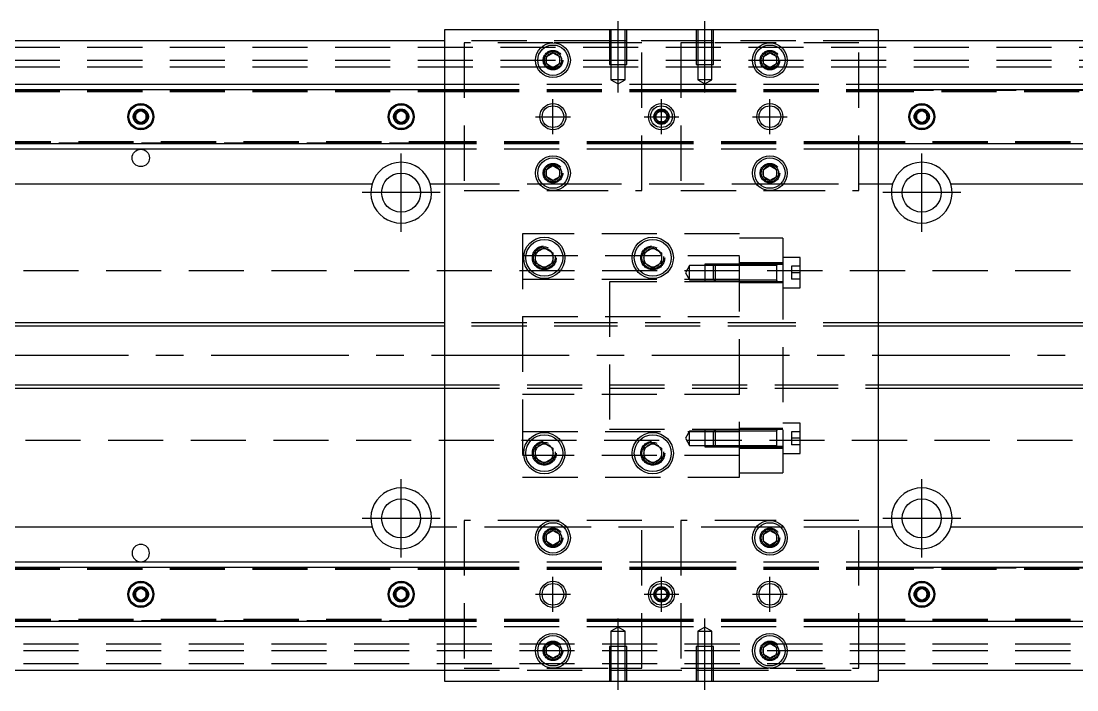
# Model space of a CAD drawing. Header units: millimetres. Extents: x -11 to 962, y -252 to 77.
# Drawn here: x 232.4 to 475.8, y -77 to 77 of the extents above; entities that cross this region are included whole.
import ezdxf

# ---------------------------------------------------------------- set-up
doc = ezdxf.new("R2010")
doc.units = ezdxf.units.MM
doc.linetypes.add('CENTER', pattern=[50.8, 31.75, -6.35, 6.35, -6.35])
doc.linetypes.add('DASHED', pattern=[19.05, 12.7, -6.35])
doc.layers.add('CENTER', color=1, linetype='CENTER')

msp = doc.modelspace()

# ---------------------------------------------------------------- linework, layer by layer
at = {"color": 7, "linetype": 'Continuous', "lineweight": -3}
for p, q in [((430, 75), (330, 75)), ((330, 75), (330, -75)), ((430, -75), (430, 75)), ((330, 72.5), (0, 72.5)), ((760, 72.5), (430, 72.5)), ((353.5, 68.866026), (355, 69.73205)), ((353.5, 67.133974), (353.5, 68.866026)), ((355, 69.73205), (356.5, 68.866026)), ((356.5, 68.866026), (356.5, 67.133974)), ((403.5, 68.866026), (405, 69.73205)), ((403.5, 67.133974), (403.5, 68.866026)), ((405, 69.73205), (406.5, 68.866026)), ((406.5, 68.866026), (406.5, 67.133974)), ((355, 66.26795), (353.5, 67.133974)), ((356.5, 67.133974), (355, 66.26795)), ((405, 66.26795), (403.5, 67.133974)), ((406.5, 67.133974), (405, 66.26795)), ((0, 62.5), (330, 62.5)), ((0, 61.247728), (330, 61.247728)), ((430, 62.5), (760, 62.5)), ((430, 61.247728), (760, 61.247728)), ((258.75, 55.721688), (260, 56.443376)), ((260, 56.443376), (261.25, 55.721688)), ((318.75, 55.721688), (320, 56.443376)), ((320, 56.443376), (321.25, 55.721688)), ((438.75, 55.721688), (440, 56.443376)), ((440, 56.443376), (441.25, 55.721688)), ((258.75, 54.278312), (258.75, 55.721688)), ((260, 53.556624), (258.75, 54.278312)), ((261.25, 54.278312), (260, 53.556624)), ((261.25, 55.721688), (261.25, 54.278312)), ((318.75, 54.278312), (318.75, 55.721688)), ((320, 53.556624), (318.75, 54.278312)), ((321.25, 54.278312), (320, 53.556624)), ((321.25, 55.721688), (321.25, 54.278312)), ((438.75, 54.278312), (438.75, 55.721688)), ((440, 53.556624), (438.75, 54.278312)), ((441.25, 54.278312), (440, 53.556624)), ((441.25, 55.721688), (441.25, 54.278312)), ((330, 48.752272), (0, 48.752272)), ((760, 48.752272), (430, 48.752272)), ((330, 47.5), (0, 47.5)), ((760, 47.5), (430, 47.5)), ((353.5, 42.866026), (355, 43.73205)), ((353.5, 41.133974), (353.5, 42.866026)), ((355, 43.73205), (356.5, 42.866026)), ((356.5, 42.866026), (356.5, 41.133974)), ((403.5, 42.866026), (405, 43.73205)), ((403.5, 41.133974), (403.5, 42.866026)), ((405, 43.73205), (406.5, 42.866026)), ((406.5, 42.866026), (406.5, 41.133974)), ((206.708204, 39.5), (313.291796, 39.5)), ((326.708204, 39.5), (330, 39.5)), ((355, 40.26795), (353.5, 41.133974)), ((356.5, 41.133974), (355, 40.26795)), ((405, 40.26795), (403.5, 41.133974)), ((406.5, 41.133974), (405, 40.26795)), ((430, 39.5), (433.291796, 39.5)), ((446.708204, 39.5), (553.291796, 39.5)), ((351, 23.6547), (353, 24.809402)), ((353, 24.809402), (355, 23.6547)), ((376, 23.6547), (378, 24.809402)), ((378, 24.809402), (380, 23.6547)), ((351, 21.3453), (351, 23.6547)), ((355, 23.6547), (355, 21.3453)), ((376, 21.3453), (376, 23.6547)), ((380, 23.6547), (380, 21.3453)), ((353, 20.190598), (351, 21.3453)), ((355, 21.3453), (353, 20.190598)), ((378, 20.190598), (376, 21.3453)), ((380, 21.3453), (378, 20.190598)), ((330, 7.5), (40.5, 7.5)), ((710, 7.5), (430, 7.5)), ((40.5, -7.5), (330, -7.5)), ((430, -7.5), (710, -7.5)), ((351, -21.3453), (353, -20.190598)), ((351, -23.6547), (351, -21.3453)), ((353, -20.190598), (355, -21.3453)), ((355, -21.3453), (355, -23.6547)), ((376, -21.3453), (378, -20.190598)), ((376, -23.6547), (376, -21.3453)), ((378, -20.190598), (380, -21.3453)), ((380, -21.3453), (380, -23.6547)), ((353, -24.809402), (351, -23.6547)), ((355, -23.6547), (353, -24.809402)), ((378, -24.809402), (376, -23.6547)), ((380, -23.6547), (378, -24.809402)), ((313.291796, -39.5), (206.708204, -39.5)), ((330, -39.5), (326.708204, -39.5)), ((353.5, -41.133974), (355, -40.26795)), ((353.5, -42.866026), (353.5, -41.133974)), ((355, -40.26795), (356.5, -41.133974)), ((356.5, -41.133974), (356.5, -42.866026)), ((403.5, -41.133974), (405, -40.26795)), ((403.5, -42.866026), (403.5, -41.133974)), ((405, -40.26795), (406.5, -41.133974)), ((406.5, -41.133974), (406.5, -42.866026)), ((433.291796, -39.5), (430, -39.5)), ((553.291796, -39.5), (446.708204, -39.5)), ((355, -43.73205), (353.5, -42.866026)), ((356.5, -42.866026), (355, -43.73205)), ((405, -43.73205), (403.5, -42.866026)), ((406.5, -42.866026), (405, -43.73205)), ((0, -47.5), (330, -47.5)), ((430, -47.5), (760, -47.5)), ((0, -48.752272), (330, -48.752272)), ((430, -48.752272), (760, -48.752272)), ((258.75, -54.278312), (260, -53.556624)), ((258.75, -55.721688), (258.75, -54.278312)), ((260, -56.443376), (258.75, -55.721688)), ((260, -53.556624), (261.25, -54.278312)), ((261.25, -55.721688), (260, -56.443376)), ((261.25, -54.278312), (261.25, -55.721688)), ((318.75, -54.278312), (320, -53.556624)), ((318.75, -55.721688), (318.75, -54.278312)), ((320, -56.443376), (318.75, -55.721688)), ((320, -53.556624), (321.25, -54.278312)), ((321.25, -55.721688), (320, -56.443376)), ((321.25, -54.278312), (321.25, -55.721688)), ((438.75, -54.278312), (440, -53.556624)), ((438.75, -55.721688), (438.75, -54.278312)), ((440, -56.443376), (438.75, -55.721688)), ((440, -53.556624), (441.25, -54.278312)), ((441.25, -55.721688), (440, -56.443376)), ((441.25, -54.278312), (441.25, -55.721688)), ((330, -61.247728), (0, -61.247728)), ((330, -62.5), (0, -62.5)), ((760, -61.247728), (430, -61.247728)), ((760, -62.5), (430, -62.5)), ((353.5, -67.133974), (355, -66.26795)), ((353.5, -68.866026), (353.5, -67.133974)), ((355, -66.26795), (356.5, -67.133974)), ((356.5, -67.133974), (356.5, -68.866026)), ((403.5, -67.133974), (405, -66.26795)), ((403.5, -68.866026), (403.5, -67.133974)), ((405, -66.26795), (406.5, -67.133974)), ((406.5, -67.133974), (406.5, -68.866026)), ((355, -69.73205), (353.5, -68.866026)), ((356.5, -68.866026), (355, -69.73205)), ((405, -69.73205), (403.5, -68.866026)), ((406.5, -68.866026), (405, -69.73205)), ((0, -72.5), (330, -72.5)), ((430, -72.5), (760, -72.5)), ((330, -75), (430, -75))]:
    msp.add_line(p, q, dxfattribs=at)
at = {"color": 3, "linetype": 'DASHED', "lineweight": -3}
for p, q in [((368.000006, 75), (368.000006, 67)), ((368.35, 75), (368.35, 67)), ((371.65, 67), (371.65, 75)), ((371.999994, 67), (371.999994, 75)), ((388.000006, 75), (388.000006, 67)), ((388.35, 75), (388.35, 67)), ((391.65, 67), (391.65, 75)), ((391.999994, 67), (391.999994, 75)), ((0, 71), (760, 71)), ((368.000006, 72.5), (330, 72.5)), ((334.5, 72), (334.5, 38)), ((355, 72), (334.5, 72)), ((368.000006, 72), (355, 72)), ((371.999994, 72.5), (368.000006, 72.5)), ((371.999994, 72), (368.000006, 72)), ((388.000006, 72.5), (371.999994, 72.5)), ((375.5, 72), (371.999994, 72)), ((375.5, 38), (375.5, 72)), ((384.5, 72), (384.5, 38)), ((388.000006, 72), (384.5, 72)), ((391.999994, 72.5), (388.000006, 72.5)), ((391.999994, 72), (388.000006, 72)), ((430, 72.5), (391.999994, 72.5)), ((405, 72), (391.999994, 72)), ((425.5, 72), (405, 72)), ((425.5, 38), (425.5, 72)), ((356.973226, 68.326156), (357, 68)), ((406.973226, 68.326156), (407, 68)), ((0, 68), (760, 68)), ((0, 66.5), (760, 66.5)), ((368.000006, 67), (371.999994, 67)), ((368.35, 67), (368.35, 63.5)), ((371.65, 63.5), (371.65, 67)), ((388.000006, 67), (391.999994, 67)), ((388.35, 67), (388.35, 63.5)), ((391.65, 63.5), (391.65, 67)), ((371.65, 63.5), (368.35, 63.5)), ((368.35, 63.5), (370, 62.547372)), ((370, 62.547372), (371.65, 63.5)), ((391.65, 63.5), (388.35, 63.5)), ((388.35, 63.5), (390, 62.547372)), ((390, 62.547372), (391.65, 63.5)), ((0, 61.1147), (330, 61.1147)), ((0, 61.1), (334.5, 61.1)), ((330, 62.5), (334.5, 62.5)), ((330, 61.247728), (334.5, 61.247728)), ((330, 61.1147), (334.5, 61.1147)), ((334.5, 62.5), (375.5, 62.5)), ((334.5, 61.247728), (375.5, 61.247728)), ((334.5, 61.1147), (375.5, 61.1147)), ((334.5, 61.1), (375.5, 61.1)), ((375.5, 62.5), (384.5, 62.5)), ((375.5, 61.247728), (384.5, 61.247728)), ((375.5, 61.1147), (384.5, 61.1147)), ((375.5, 61.1), (384.5, 61.1)), ((384.5, 62.5), (425.5, 62.5)), ((384.5, 61.247728), (425.5, 61.247728)), ((384.5, 61.1147), (425.5, 61.1147)), ((384.5, 61.1), (425.5, 61.1)), ((425.5, 62.5), (430, 62.5)), ((425.5, 61.247728), (430, 61.247728)), ((425.5, 61.1147), (430, 61.1147)), ((425.5, 61.1), (760, 61.1)), ((430, 61.1147), (760, 61.1147)), ((0, 60.8), (334.5, 60.8)), ((334.5, 60.8), (375.5, 60.8)), ((375.5, 60.8), (384.5, 60.8)), ((384.5, 60.8), (425.5, 60.8)), ((425.5, 60.8), (760, 60.8)), ((258.5, 55), (258.52041, 55.24661)), ((318.5, 55), (318.52041, 55.24661)), ((441.477374, 55.25955), (441.5, 55)), ((334.5, 49.2), (0, 49.2)), ((334.5, 48.9), (0, 48.9)), ((330, 48.8853), (0, 48.8853)), ((334.5, 48.8853), (330, 48.8853)), ((334.5, 48.752272), (330, 48.752272)), ((375.5, 49.2), (334.5, 49.2)), ((375.5, 48.9), (334.5, 48.9)), ((375.5, 48.8853), (334.5, 48.8853)), ((375.5, 48.752272), (334.5, 48.752272)), ((384.5, 49.2), (375.5, 49.2)), ((384.5, 48.9), (375.5, 48.9)), ((384.5, 48.8853), (375.5, 48.8853)), ((384.5, 48.752272), (375.5, 48.752272)), ((425.5, 49.2), (384.5, 49.2)), ((425.5, 48.9), (384.5, 48.9)), ((425.5, 48.8853), (384.5, 48.8853)), ((425.5, 48.752272), (384.5, 48.752272)), ((760, 49.2), (425.5, 49.2)), ((760, 48.9), (425.5, 48.9)), ((430, 48.8853), (425.5, 48.8853)), ((430, 48.752272), (425.5, 48.752272)), ((760, 48.8853), (430, 48.8853)), ((334.5, 47.5), (330, 47.5)), ((375.5, 47.5), (334.5, 47.5)), ((384.5, 47.5), (375.5, 47.5)), ((425.5, 47.5), (384.5, 47.5)), ((430, 47.5), (425.5, 47.5)), ((356.973226, 42.326156), (357, 42)), ((403, 42), (403.030168, 42.346066)), ((330, 39.5), (351.877502, 39.5)), ((351.877502, 39.5), (352.55051, 39.5)), ((352.55051, 39.5), (357.44949, 39.5)), ((357.44949, 39.5), (358.122498, 39.5)), ((358.122498, 39.5), (401.877502, 39.5)), ((401.877502, 39.5), (402.55051, 39.5)), ((402.55051, 39.5), (407.44949, 39.5)), ((407.44949, 39.5), (408.122498, 39.5)), ((408.122498, 39.5), (425.5, 39.5)), ((425.5, 39.5), (430, 39.5)), ((334.5, 38), (355, 38)), ((355, 38), (375.5, 38)), ((384.5, 38), (405, 38)), ((405, 38), (425.5, 38)), ((348, 28), (348, -28)), ((398, 28), (348, 28)), ((398, -28), (398, 28)), ((408, 27), (398, 27)), ((408, 27), (408, 20.976176)), ((348, 23), (398, 23)), ((355.483582, 22.786038), (355.5, 22.5)), ((380.483582, 22.786038), (380.5, 22.5)), ((412, 22.552558), (408, 22.552558)), ((412, 15.552558), (412, 22.552558)), ((760, 19.5), (61.969694, 19.5)), ((386.5, 20.702558), (385.547372, 19.052558)), ((386.5, 17.402558), (386.5, 20.702558)), ((390, 20.702558), (386.5, 20.702558)), ((390, 21.052554), (390, 17.052564)), ((392.35, 21.052554), (390, 21.052554)), ((392, 20.702558), (390, 20.702558)), ((392.35, 21.052558), (392, 20.702558)), ((392, 17.402558), (392, 20.702558)), ((398, 20.702558), (392, 20.702558)), ((398, 20.702558), (392, 20.702558)), ((392.35, 21.052558), (392.35, 17.052558)), ((398, 21.052554), (392.35, 21.052554)), ((408, 21.302558), (398, 21.302558)), ((406.605, 21.052558), (398, 21.052556)), ((408, 20.976176), (398, 20.976176)), ((406.6, 20.702558), (398, 20.702558)), ((408, 21.052558), (406.595, 21.052558)), ((406.6, 17.052554), (406.6, 21.052564)), ((406.6, 17.052554), (406.6, 21.052564)), ((406.6, 20.702558), (406.6, 21.052564)), ((406.6, 20.836098), (406.6, 21.052558)), ((406.6, 21.052558), (406.6, 20.835892)), ((406.6, 17.26902), (406.6, 20.836098)), ((406.6, 17.402558), (406.6, 20.702558)), ((408, 20.976176), (408, -20.976176)), ((410, 20.552558), (410, 19.052558)), ((412, 20.552558), (410, 20.552558)), ((398, 17.5), (348, 17.5)), ((385.547372, 19.052558), (386.5, 17.402558)), ((386.5, 17.402558), (390, 17.402558)), ((390, 17.402558), (392, 17.402558)), ((390, 17.052564), (392.35, 17.052564)), ((392, 17.402558), (398, 17.402558)), ((392, 17.402558), (392.35, 17.052558)), ((392, 17.402558), (398, 17.402558)), ((392.35, 17.052564), (398, 17.052564)), ((398, 17.402558), (406.6, 17.402558)), ((398, 17.052562), (406.605, 17.052558)), ((406.595, 17.052558), (408, 17.052558)), ((406.6, 17.052554), (406.6, 17.402558)), ((406.6, 17.269268), (406.6, 17.052558)), ((406.6, 17.052558), (406.6, 17.26902)), ((412, 19.052558), (410, 19.052558)), ((410, 19.052558), (410, 17.552558)), ((412, 17.552558), (410, 17.552558)), ((368, 17), (368, -17)), ((398, 17), (368, 17)), ((398, 16.802558), (408, 16.802558)), ((408, 15.552558), (412, 15.552558)), ((368, 7.5), (330, 7.5)), ((348, 9), (398, 9)), ((408, 7.5), (368, 7.5)), ((430, 7.5), (408, 7.5)), ((368, 6.75), (330, 6.75)), ((408, 6.75), (368, 6.75)), ((430, 6.75), (408, 6.75)), ((330, -6.75), (368, -6.75)), ((368, -6.75), (408, -6.75)), ((408, -6.75), (430, -6.75)), ((330, -7.5), (368, -7.5)), ((398, -9), (348, -9)), ((368, -7.5), (408, -7.5)), ((408, -7.5), (430, -7.5)), ((368, -17), (398, -17)), ((408, -16.802558), (398, -16.802558)), ((412, -15.552558), (408, -15.552558)), ((412, -22.552558), (412, -15.552558)), ((348, -17.5), (398, -17.5)), ((386.5, -17.402558), (385.547372, -19.052558)), ((385.547372, -19.052558), (386.5, -20.702558)), ((386.5, -20.702558), (386.5, -17.402558)), ((390, -17.402558), (386.5, -17.402558)), ((390, -17.052564), (390, -21.052554)), ((392.35, -17.052564), (390, -17.052564)), ((392, -17.402558), (390, -17.402558)), ((392.35, -17.052558), (392, -17.402558)), ((392, -20.702558), (392, -17.402558)), ((398, -17.402558), (392, -17.402558)), ((398, -17.402558), (392, -17.402558)), ((392.35, -17.052558), (392.35, -21.052558)), ((398, -17.052564), (392.35, -17.052564)), ((406.605, -17.052558), (398, -17.052562)), ((406.6, -17.402558), (398, -17.402558)), ((408, -17.052558), (406.595, -17.052558)), ((406.6, -21.052564), (406.6, -17.052554)), ((406.6, -17.402558), (406.6, -17.052554)), ((406.6, -17.26902), (406.6, -17.052558)), ((406.6, -17.052558), (406.6, -17.269226)), ((406.6, -20.836098), (406.6, -17.26902)), ((406.6, -20.702558), (406.6, -17.402558)), ((410, -17.552558), (410, -19.052558)), ((412, -17.552558), (410, -17.552558)), ((412, -19.052558), (410, -19.052558)), ((410, -19.052558), (410, -20.552558)), ((61.969694, -19.5), (760, -19.5)), ((386.5, -20.702558), (390, -20.702558)), ((390, -20.702558), (392, -20.702558)), ((390, -21.052554), (392.35, -21.052554)), ((392, -20.702558), (398, -20.702558)), ((392, -20.702558), (392.35, -21.052558)), ((392, -20.702558), (398, -20.702558)), ((392.35, -21.052554), (398, -21.052554)), ((398, -20.702558), (406.6, -20.702558)), ((408, -20.976176), (398, -20.976176)), ((408, -20.976176), (398, -20.976176)), ((398, -21.052556), (406.605, -21.052558)), ((398, -21.302558), (408, -21.302558)), ((406.595, -21.052558), (408, -21.052558)), ((406.6, -21.052564), (406.6, -20.702558)), ((406.6, -20.83585), (406.6, -21.052558)), ((406.6, -21.052558), (406.6, -20.836098)), ((408, -20.976176), (408, -27)), ((412, -20.552558), (410, -20.552558)), ((398, -23), (348, -23)), ((355.483582, -22.213962), (355.5, -22.5)), ((380.483582, -22.213962), (380.5, -22.5)), ((408, -22.552558), (412, -22.552558)), ((348, -28), (398, -28)), ((398, -27), (408, -27)), ((334.5, -38), (334.5, -72)), ((355, -38), (334.5, -38)), ((375.5, -38), (355, -38)), ((375.5, -72), (375.5, -38)), ((405, -38), (384.5, -38)), ((384.5, -38), (384.5, -72)), ((425.5, -38), (405, -38)), ((425.5, -72), (425.5, -38)), ((351.877502, -39.5), (330, -39.5)), ((352.55051, -39.5), (351.877502, -39.5)), ((357.44949, -39.5), (352.55051, -39.5)), ((358.122498, -39.5), (357.44949, -39.5)), ((401.877502, -39.5), (358.122498, -39.5)), ((402.55051, -39.5), (401.877502, -39.5)), ((407.44949, -39.5), (402.55051, -39.5)), ((408.122498, -39.5), (407.44949, -39.5)), ((425.5, -39.5), (408.122498, -39.5)), ((430, -39.5), (425.5, -39.5)), ((356.973226, -41.673844), (357, -42)), ((406.973226, -41.673844), (407, -42)), ((330, -47.5), (334.5, -47.5)), ((334.5, -47.5), (375.5, -47.5)), ((375.5, -47.5), (384.5, -47.5)), ((384.5, -47.5), (425.5, -47.5)), ((425.5, -47.5), (430, -47.5)), ((0, -48.8853), (330, -48.8853)), ((0, -48.9), (334.5, -48.9)), ((0, -49.2), (334.5, -49.2)), ((330, -48.752272), (334.5, -48.752272)), ((330, -48.8853), (334.5, -48.8853)), ((334.5, -48.752272), (375.5, -48.752272)), ((334.5, -48.8853), (375.5, -48.8853)), ((334.5, -48.9), (375.5, -48.9)), ((334.5, -49.2), (375.5, -49.2)), ((375.5, -48.752272), (384.5, -48.752272)), ((375.5, -48.8853), (384.5, -48.8853)), ((375.5, -48.9), (384.5, -48.9)), ((375.5, -49.2), (384.5, -49.2)), ((384.5, -48.752272), (425.5, -48.752272)), ((384.5, -48.8853), (425.5, -48.8853)), ((384.5, -48.9), (425.5, -48.9)), ((384.5, -49.2), (425.5, -49.2)), ((425.5, -48.752272), (430, -48.752272)), ((425.5, -48.8853), (430, -48.8853)), ((425.5, -48.9), (760, -48.9)), ((425.5, -49.2), (760, -49.2)), ((430, -48.8853), (760, -48.8853)), ((258.5, -55), (258.52041, -54.75339)), ((318.5, -55), (318.52041, -54.75339)), ((441.477374, -54.74045), (441.5, -55)), ((334.5, -60.8), (0, -60.8)), ((375.5, -60.8), (334.5, -60.8)), ((384.5, -60.8), (375.5, -60.8)), ((425.5, -60.8), (384.5, -60.8)), ((760, -60.8), (425.5, -60.8)), ((334.5, -61.1), (0, -61.1)), ((330, -61.1147), (0, -61.1147)), ((334.5, -61.1147), (330, -61.1147)), ((334.5, -61.247728), (330, -61.247728)), ((334.5, -62.5), (330, -62.5)), ((375.5, -61.1), (334.5, -61.1)), ((375.5, -61.1147), (334.5, -61.1147)), ((375.5, -61.247728), (334.5, -61.247728)), ((375.5, -62.5), (334.5, -62.5)), ((370, -62.547372), (368.35, -63.5)), ((371.65, -63.5), (370, -62.547372)), ((384.5, -61.1), (375.5, -61.1)), ((384.5, -61.1147), (375.5, -61.1147)), ((384.5, -61.247728), (375.5, -61.247728)), ((384.5, -62.5), (375.5, -62.5)), ((425.5, -61.1), (384.5, -61.1)), ((425.5, -61.1147), (384.5, -61.1147)), ((425.5, -61.247728), (384.5, -61.247728)), ((425.5, -62.5), (384.5, -62.5)), ((390, -62.547372), (388.35, -63.5)), ((391.65, -63.5), (390, -62.547372)), ((760, -61.1), (425.5, -61.1)), ((430, -61.1147), (425.5, -61.1147)), ((430, -61.247728), (425.5, -61.247728)), ((430, -62.5), (425.5, -62.5)), ((760, -61.1147), (430, -61.1147)), ((368.35, -63.5), (370, -63.5)), ((368.35, -63.5), (368.35, -67)), ((370, -63.5), (371.65, -63.5)), ((371.65, -67), (371.65, -63.5)), ((388.35, -63.5), (390, -63.5)), ((388.35, -63.5), (388.35, -67)), ((390, -63.5), (391.65, -63.5)), ((391.65, -67), (391.65, -63.5)), ((760, -66.5), (0, -66.5)), ((760, -68), (0, -68)), ((356.973226, -67.673844), (357, -68)), ((371.999994, -67), (368.000006, -67)), ((368.000006, -67), (368.000006, -75)), ((368.35, -67), (368.35, -75)), ((371.65, -75), (371.65, -67)), ((371.999994, -75), (371.999994, -67)), ((391.999994, -67), (388.000006, -67)), ((388.000006, -67), (388.000006, -75)), ((388.35, -67), (388.35, -75)), ((391.65, -75), (391.65, -67)), ((391.999994, -75), (391.999994, -67)), ((406.973226, -67.673844), (407, -68)), ((760, -71), (0, -71)), ((330, -72.5), (368.000006, -72.5)), ((334.5, -72), (355, -72)), ((355, -72), (368.000006, -72)), ((368.000006, -72), (371.999994, -72)), ((368.000006, -72.5), (371.999994, -72.5)), ((371.999994, -72), (375.5, -72)), ((371.999994, -72.5), (388.000006, -72.5)), ((384.5, -72), (388.000006, -72)), ((388.000006, -72), (391.999994, -72)), ((388.000006, -72.5), (391.999994, -72.5)), ((391.999994, -72), (405, -72)), ((391.999994, -72.5), (430, -72.5)), ((405, -72), (425.5, -72))]:
    msp.add_line(p, q, dxfattribs=at)
at = {"color": 3, "linetype": 'Continuous', "lineweight": -2}
for p, q in [((330, 6.75), (40.5, 6.75)), ((710, 6.75), (430, 6.75)), ((40.5, -6.75), (330, -6.75)), ((430, -6.75), (710, -6.75))]:
    msp.add_line(p, q, dxfattribs=at)
at = {"color": 7, "linetype": 'Continuous', "lineweight": -3}
for centre, radius in [((355, 68), 4), ((355, 68), 3.5), ((405, 68), 4), ((405, 68), 3.5), ((260, 55), 3), ((260, 55), 2.75), ((320, 55), 3), ((320, 55), 2.75), ((355, 55), 2.5), ((380, 55), 3), ((380, 55), 2.5), ((405, 55), 2.5), ((440, 55), 3), ((440, 55), 2.75), ((260, 45.5), 2), ((355, 42), 4), ((355, 42), 3.5), ((405, 42), 4), ((405, 42), 3.5), ((320, 37.5), 4.5), ((440, 37.5), 4.5), ((353, 22.5), 4.75), ((378, 22.5), 4.75), ((353, 22.5), 4.25), ((378, 22.5), 4.25), ((353, -22.5), 4.75), ((353, -22.5), 4.25), ((378, -22.5), 4.75), ((378, -22.5), 4.25), ((320, -37.5), 4.5), ((440, -37.5), 4.5), ((355, -42), 4), ((355, -42), 3.5), ((405, -42), 4), ((405, -42), 3.5), ((260, -55), 3), ((260, -55), 2.75), ((320, -55), 3), ((320, -55), 2.75), ((355, -55), 2.5), ((380, -55), 3), ((380, -55), 2.5), ((405, -55), 2.5), ((440, -55), 3), ((440, -55), 2.75), ((355, -68), 4), ((355, -68), 3.5), ((405, -68), 4), ((405, -68), 3.5)]:
    msp.add_circle(centre, radius, dxfattribs=at)
at = {"color": 3, "linetype": 'DASHED', "lineweight": -3}
for centre, radius in [((355, 68), 2.25), ((355, 68), 2), ((405, 68), 2.25), ((405, 68), 2), ((260, 55), 1.75), ((260, 55), 1.5), ((320, 55), 1.75), ((320, 55), 1.5), ((380, 55), 1.75), ((380, 55), 1.5), ((380, 55), 1.25), ((440, 55), 1.75), ((440, 55), 1.5), ((355, 42), 2.25), ((355, 42), 2), ((405, 42), 2.25), ((405, 42), 2), ((353, 22.5), 2.75), ((353, 22.5), 2.5), ((378, 22.5), 2.75), ((378, 22.5), 2.5), ((353, -22.5), 2.75), ((353, -22.5), 2.5), ((378, -22.5), 2.75), ((378, -22.5), 2.5), ((355, -42), 2.25), ((355, -42), 2), ((405, -42), 2.25), ((405, -42), 2), ((260, -55), 1.75), ((260, -55), 1.5), ((320, -55), 1.75), ((320, -55), 1.5), ((380, -55), 1.75), ((380, -55), 1.5), ((440, -55), 1.75), ((440, -55), 1.5), ((380, -55), 1.25), ((355, -68), 2.25), ((355, -68), 2), ((405, -68), 2.25), ((405, -68), 2)]:
    msp.add_circle(centre, radius, dxfattribs=at)
at = {"color": 3, "linetype": 'Continuous', "lineweight": -2}
for centre in [(355, 55), (405, 55), (355, -55), (405, -55)]:
    msp.add_circle(centre, 3, dxfattribs=at)
at = {"color": 7, "linetype": 'Continuous', "lineweight": -3}
for centre, radius, start, end in [((355, 68), 1.65, 155.380023, 180), ((355, 68), 1.65, 144.619977, 155.380023), ((355, 68), 1.65, 95.380023, 144.619977), ((355, 68), 1.65, 84.619977, 95.380023), ((355, 68), 1.65, 35.380023, 84.619977), ((355, 68), 1.65, 24.619977, 35.380023), ((355, 68), 1.65, 335.380023, 24.619977), ((405, 68), 1.65, 155.380023, 180), ((405, 68), 1.65, 144.619977, 155.380023), ((405, 68), 1.65, 95.380023, 144.619977), ((405, 68), 1.65, 84.619977, 95.380023), ((405, 68), 1.65, 35.380023, 84.619977), ((405, 68), 1.65, 24.619977, 35.380023), ((405, 68), 1.65, 335.380023, 24.619977), ((355, 68), 1.65, 180, 204.619977), ((355, 68), 1.65, 204.619977, 215.380023), ((355, 68), 1.65, 215.380023, 264.619977), ((355, 68), 1.65, 264.619977, 275.380023), ((355, 68), 1.65, 275.380023, 324.619977), ((355, 68), 1.65, 324.619977, 335.380023), ((405, 68), 1.65, 180, 204.619977), ((405, 68), 1.65, 204.619977, 215.380023), ((405, 68), 1.65, 215.380023, 264.619977), ((405, 68), 1.65, 264.619977, 275.380023), ((405, 68), 1.65, 275.380023, 324.619977), ((405, 68), 1.65, 324.619977, 335.380023), ((260, 55), 1.25, 120, 180), ((260, 55), 1.25, 60, 120), ((260, 55), 1.25, 0, 60), ((320, 55), 1.25, 120, 180), ((320, 55), 1.25, 60, 120), ((320, 55), 1.25, 0, 60), ((440, 55), 1.25, 120, 180), ((440, 55), 1.25, 60, 120), ((440, 55), 1.25, 0, 60), ((260, 55), 1.25, 180, 240), ((260, 55), 1.25, 240, 300), ((260, 55), 1.25, 300, 0), ((320, 55), 1.25, 180, 240), ((320, 55), 1.25, 240, 300), ((320, 55), 1.25, 300, 0), ((440, 55), 1.25, 180, 240), ((440, 55), 1.25, 240, 300), ((440, 55), 1.25, 300, 0), ((320, 37.5), 7, 16.60155, 163.39845), ((440, 37.5), 7, 16.60155, 163.39845), ((355, 42), 1.65, 155.380023, 180), ((355, 42), 1.65, 180, 204.619977), ((355, 42), 1.65, 144.619977, 155.380023), ((355, 42), 1.65, 95.380023, 144.619977), ((355, 42), 1.65, 84.619977, 95.380023), ((355, 42), 1.65, 35.380023, 84.619977), ((355, 42), 1.65, 24.619977, 35.380023), ((355, 42), 1.65, 335.380023, 24.619977), ((405, 42), 1.65, 155.380023, 180), ((405, 42), 1.65, 180, 204.619977), ((405, 42), 1.65, 144.619977, 155.380023), ((405, 42), 1.65, 95.380023, 144.619977), ((405, 42), 1.65, 84.619977, 95.380023), ((405, 42), 1.65, 35.380023, 84.619977), ((405, 42), 1.65, 24.619977, 35.380023), ((405, 42), 1.65, 335.380023, 24.619977), ((320, 37.5), 7, 163.39845, 16.60155), ((355, 42), 1.65, 204.619977, 215.380023), ((355, 42), 1.65, 215.380023, 264.619977), ((355, 42), 1.65, 264.619977, 275.380023), ((355, 42), 1.65, 275.380023, 324.619977), ((355, 42), 1.65, 324.619977, 335.380023), ((405, 42), 1.65, 204.619977, 215.380023), ((405, 42), 1.65, 215.380023, 264.619977), ((405, 42), 1.65, 264.619977, 275.380023), ((405, 42), 1.65, 275.380023, 324.619977), ((405, 42), 1.65, 324.619977, 335.380023), ((440, 37.5), 7, 163.39845, 16.60155), ((353, 22.5), 2.1, 102.24721, 137.75279), ((353, 22.5), 2.1, 77.75279, 102.24721), ((353, 22.5), 2.1, 42.24721, 77.75279), ((378, 22.5), 2.1, 102.24721, 137.75279), ((378, 22.5), 2.1, 77.75279, 102.24721), ((378, 22.5), 2.1, 42.24721, 77.75279), ((353, 22.5), 2.1, 162.24721, 180), ((353, 22.5), 2.1, 180, 197.75279), ((353, 22.5), 2.1, 137.75279, 162.24721), ((353, 22.5), 2.1, 17.75279, 42.24721), ((353, 22.5), 2.1, 342.24721, 17.75279), ((378, 22.5), 2.1, 162.24721, 180), ((378, 22.5), 2.1, 180, 197.75279), ((378, 22.5), 2.1, 137.75279, 162.24721), ((378, 22.5), 2.1, 17.75279, 42.24721), ((378, 22.5), 2.1, 342.24721, 17.75279), ((353, 22.5), 2.1, 197.75279, 222.24721), ((353, 22.5), 2.1, 222.24721, 257.75279), ((353, 22.5), 2.1, 257.75279, 282.24721), ((353, 22.5), 2.1, 282.24721, 317.75279), ((353, 22.5), 2.1, 317.75279, 342.24721), ((378, 22.5), 2.1, 197.75279, 222.24721), ((378, 22.5), 2.1, 222.24721, 257.75279), ((378, 22.5), 2.1, 257.75279, 282.24721), ((378, 22.5), 2.1, 282.24721, 317.75279), ((378, 22.5), 2.1, 317.75279, 342.24721), ((353, -22.5), 2.1, 162.24721, 180), ((353, -22.5), 2.1, 137.75279, 162.24721), ((353, -22.5), 2.1, 102.24721, 137.75279), ((353, -22.5), 2.1, 77.75279, 102.24721), ((353, -22.5), 2.1, 42.24721, 77.75279), ((353, -22.5), 2.1, 17.75279, 42.24721), ((353, -22.5), 2.1, 342.24721, 17.75279), ((378, -22.5), 2.1, 162.24721, 180), ((378, -22.5), 2.1, 137.75279, 162.24721), ((378, -22.5), 2.1, 102.24721, 137.75279), ((378, -22.5), 2.1, 77.75279, 102.24721), ((378, -22.5), 2.1, 42.24721, 77.75279), ((378, -22.5), 2.1, 17.75279, 42.24721), ((378, -22.5), 2.1, 342.24721, 17.75279), ((353, -22.5), 2.1, 180, 197.75279), ((353, -22.5), 2.1, 197.75279, 222.24721), ((353, -22.5), 2.1, 222.24721, 257.75279), ((353, -22.5), 2.1, 282.24721, 317.75279), ((353, -22.5), 2.1, 317.75279, 342.24721), ((378, -22.5), 2.1, 180, 197.75279), ((378, -22.5), 2.1, 197.75279, 222.24721), ((378, -22.5), 2.1, 222.24721, 257.75279), ((378, -22.5), 2.1, 282.24721, 317.75279), ((378, -22.5), 2.1, 317.75279, 342.24721), ((353, -22.5), 2.1, 257.75279, 282.24721), ((378, -22.5), 2.1, 257.75279, 282.24721), ((320, -37.5), 7, 343.39845, 196.60155), ((440, -37.5), 7, 343.39845, 196.60155), ((320, -37.5), 7, 196.60155, 343.39845), ((355, -42), 1.65, 155.380023, 180), ((355, -42), 1.65, 144.619977, 155.380023), ((355, -42), 1.65, 95.380023, 144.619977), ((355, -42), 1.65, 84.619977, 95.380023), ((355, -42), 1.65, 35.380023, 84.619977), ((355, -42), 1.65, 24.619977, 35.380023), ((355, -42), 1.65, 335.380023, 24.619977), ((405, -42), 1.65, 155.380023, 180), ((405, -42), 1.65, 144.619977, 155.380023), ((405, -42), 1.65, 95.380023, 144.619977), ((405, -42), 1.65, 84.619977, 95.380023), ((405, -42), 1.65, 35.380023, 84.619977), ((405, -42), 1.65, 24.619977, 35.380023), ((405, -42), 1.65, 335.380023, 24.619977), ((440, -37.5), 7, 196.60155, 343.39845), ((260, -45.5), 2, 90, 270), ((260, -45.5), 2, 270, 90), ((355, -42), 1.65, 180, 204.619977), ((355, -42), 1.65, 204.619977, 215.380023), ((355, -42), 1.65, 215.380023, 264.619977), ((355, -42), 1.65, 264.619977, 275.380023), ((355, -42), 1.65, 275.380023, 324.619977), ((355, -42), 1.65, 324.619977, 335.380023), ((405, -42), 1.65, 180, 204.619977), ((405, -42), 1.65, 204.619977, 215.380023), ((405, -42), 1.65, 215.380023, 264.619977), ((405, -42), 1.65, 264.619977, 275.380023), ((405, -42), 1.65, 275.380023, 324.619977), ((405, -42), 1.65, 324.619977, 335.380023), ((260, -55), 1.25, 120, 180), ((260, -55), 1.25, 180, 240), ((260, -55), 1.25, 60, 120), ((260, -55), 1.25, 0, 60), ((260, -55), 1.25, 300, 0), ((320, -55), 1.25, 120, 180), ((320, -55), 1.25, 180, 240), ((320, -55), 1.25, 60, 120), ((320, -55), 1.25, 0, 60), ((320, -55), 1.25, 300, 0), ((440, -55), 1.25, 120, 180), ((440, -55), 1.25, 180, 240), ((440, -55), 1.25, 60, 120), ((440, -55), 1.25, 0, 60), ((440, -55), 1.25, 300, 0), ((260, -55), 1.25, 240, 300), ((320, -55), 1.25, 240, 300), ((440, -55), 1.25, 240, 300), ((355, -68), 1.65, 155.380023, 180), ((355, -68), 1.65, 180, 204.619977), ((355, -68), 1.65, 144.619977, 155.380023), ((355, -68), 1.65, 95.380023, 144.619977), ((355, -68), 1.65, 84.619977, 95.380023), ((355, -68), 1.65, 35.380023, 84.619977), ((355, -68), 1.65, 24.619977, 35.380023), ((355, -68), 1.65, 335.380023, 24.619977), ((405, -68), 1.65, 155.380023, 180), ((405, -68), 1.65, 180, 204.619977), ((405, -68), 1.65, 144.619977, 155.380023), ((405, -68), 1.65, 95.380023, 144.619977), ((405, -68), 1.65, 84.619977, 95.380023), ((405, -68), 1.65, 35.380023, 84.619977), ((405, -68), 1.65, 24.619977, 35.380023), ((405, -68), 1.65, 335.380023, 24.619977), ((355, -68), 1.65, 204.619977, 215.380023), ((355, -68), 1.65, 215.380023, 264.619977), ((355, -68), 1.65, 264.619977, 275.380023), ((355, -68), 1.65, 275.380023, 324.619977), ((355, -68), 1.65, 324.619977, 335.380023), ((405, -68), 1.65, 204.619977, 215.380023), ((405, -68), 1.65, 215.380023, 264.619977), ((405, -68), 1.65, 264.619977, 275.380023), ((405, -68), 1.65, 275.380023, 324.619977), ((405, -68), 1.65, 324.619977, 335.380023)]:
    msp.add_arc(centre, radius, start, end, dxfattribs=at)
at = {"layer": 'CENTER', "color": 1, "linetype": 'CENTER', "lineweight": -3}
for p, q in [((370, 60.547372), (370, 77)), ((390, 60.547372), (390, 77)), ((355, 51), (355, 59)), ((380, 51), (380, 59)), ((405, 51), (405, 59)), ((351, 55), (359, 55)), ((376, 55), (384, 55)), ((401, 55), (409, 55)), ((320, 28.5), (320, 46.5)), ((440, 28.5), (440, 46.5)), ((329, 37.5), (311, 37.5)), ((449, 37.5), (431, 37.5)), ((815.928927, 0), (-10.939157, 0)), ((320, -46.5), (320, -28.5)), ((440, -46.5), (440, -28.5)), ((329, -37.5), (311, -37.5)), ((449, -37.5), (431, -37.5)), ((355, -59), (355, -51)), ((380, -59), (380, -51)), ((405, -59), (405, -51)), ((351, -55), (359, -55)), ((376, -55), (384, -55)), ((401, -55), (409, -55)), ((370, -77), (370, -60.547372)), ((390, -77), (390, -60.547372))]:
    msp.add_line(p, q, dxfattribs=at)

doc.saveas('drawing.dxf')
